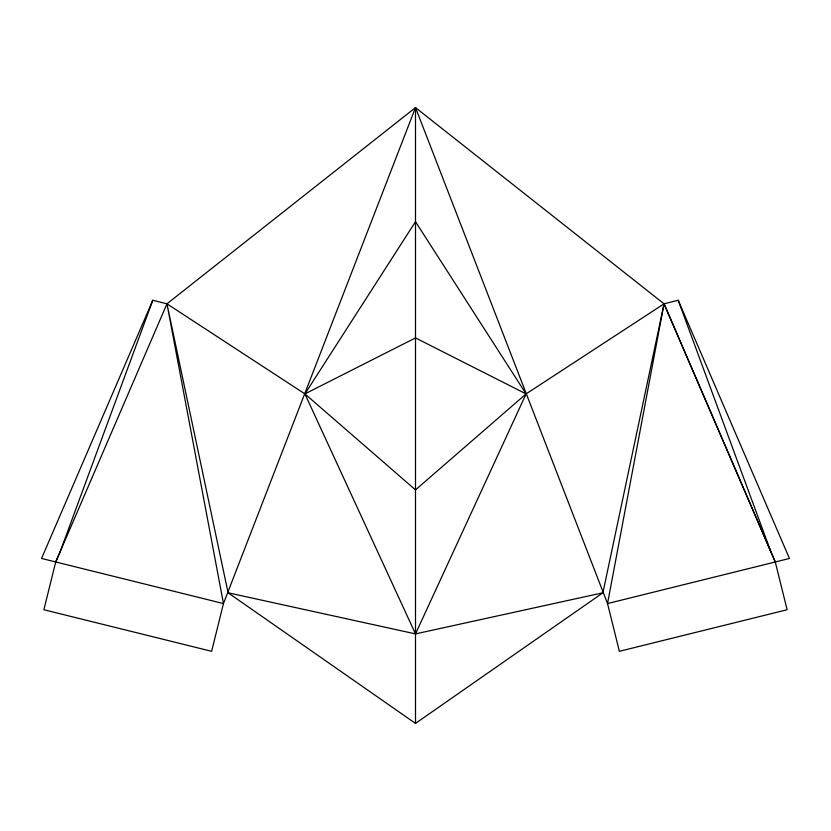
<?xml version="1.0" encoding="UTF-8"?>
<svg xmlns="http://www.w3.org/2000/svg" width="831" height="831" viewBox="0 0 831 831"><rect width="100%" height="100%" fill="white"/><g stroke="black" fill="none" stroke-linecap="round" stroke-linejoin="round"><path stroke-width="1.25" d="M664.042 303.814L607.534 603.566L619.375 651.317L787.123 609.736L775.281 561.985L664.042 303.814L415.5 107.594L166.958 303.814L55.719 561.985L43.877 609.736L211.625 651.317L223.466 603.566L415.5 107.594L607.534 603.566L789.45 558.463L678.21 300.282L664.042 303.814L526.085 393.904L415.5 489.895L304.915 393.904L166.958 303.814L152.79 300.282L41.55 558.463L223.466 603.566L166.958 303.814L228.089 592.794L415.5 723.406L602.911 592.794L664.042 303.814L775.281 561.985M152.79 300.282L60.341 551.213L55.719 561.985M602.911 592.794L415.5 633.897L304.915 393.904L415.5 221.7L526.085 393.904L415.5 633.897L228.089 592.794M304.915 393.904L415.5 337.916L526.085 393.904M678.21 300.282L770.659 551.213M415.5 107.594L415.5 723.406"/></g></svg>
